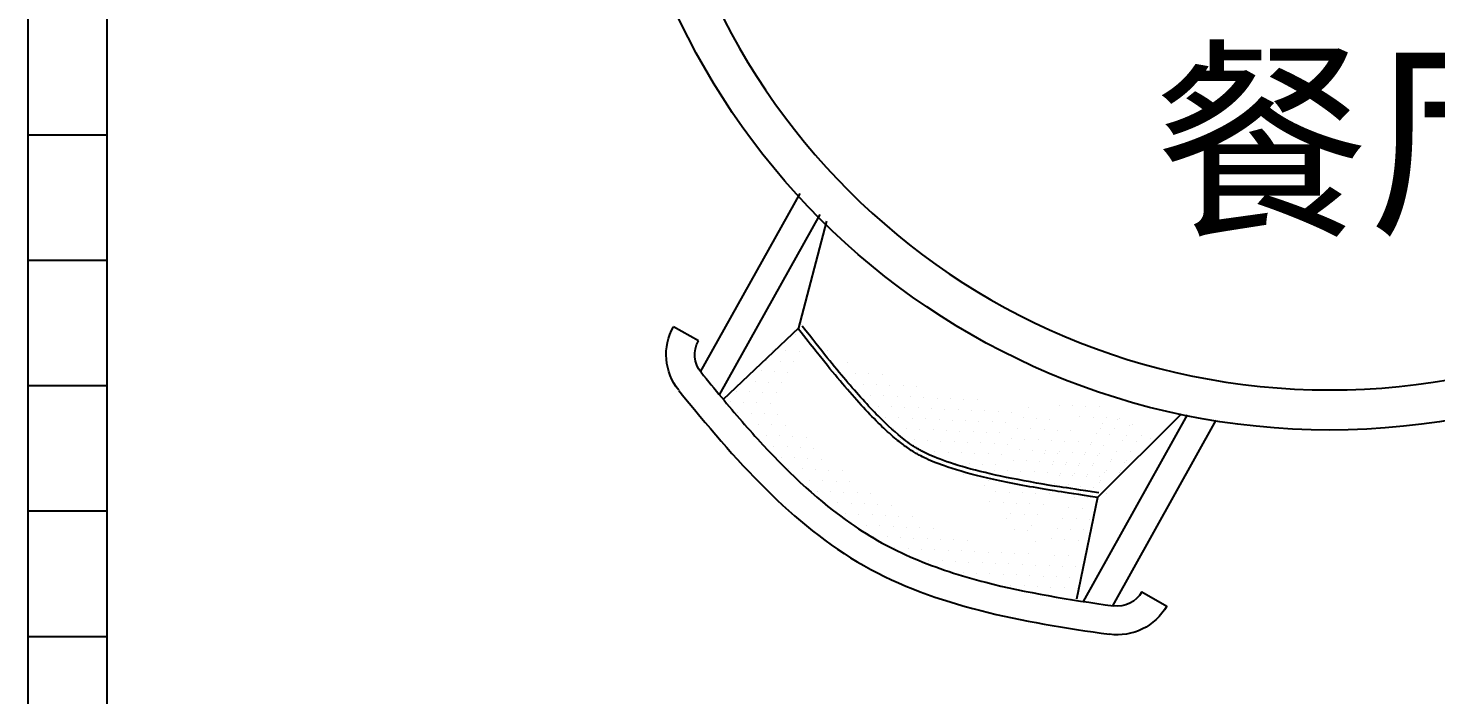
# Model space of a CAD drawing. Extents: x 3694 to 117786, y 20013 to 108631.
# Drawn here: x 67810 to 69592, y 37074 to 37918 of the extents above; entities that cross this region are included whole.
import ezdxf

# ---------------------------------------------------------------- set-up
doc = ezdxf.new("R2010")
doc.units = 0
doc.header["$LTSCALE"] = 1000
doc.header["$MEASUREMENT"] = 0
for name, color, linetype in [('PUB_TEXT', 7, 'Continuous'), ('家具', 253, 'Continuous'), ('铺地', 251, 'Continuous')]:
    doc.layers.add(name, color=color, linetype=linetype)
doc.layers.add('陈设', color=31, linetype='Continuous', lineweight=5)
doc.styles.get("Standard").update_dxf_attribs({"font": 'gbenor.shx', "bigfont": 'gbcbig.shx'})

# ---------------------------------------------------------------- blocks, each defined once
blk = doc.blocks.new('33')
at = {"layer": '家具'}
for p, q in [((-240461.1, 82711.1, 0), (-240587, 82936.9, 0)), ((-240485.1, 82681.8, 0), (-240612.3, 82910.1, 0)), ((-240458.3, 82750.2, 0), (-240426.8, 82768.1, 0)), ((-240945.6, 82420.4, 0), (-241077.2, 82656.5, 0)), ((-240982.7, 82414.9, 0), (-241113.6, 82649.7, 0)), ((-241019.4, 82432.4, 0), (-241051, 82414.5, 0))]:
    blk.add_line(p, q, dxfattribs=at)
at = {"layer": '家具', "color": 8, "linetype": 'Continuous'}
for p, q in [((-240584.8, 82765.2, 0), (-240620.7, 82901.7, 0)), ((-240589, 82770.9, 0), (-240589, 82770.9, 0)), ((-240585.1, 82766.3, 0), (-240489.8, 82676.1, 0)), ((-240581.7, 82757.7, 0), (-240581.7, 82757.7, 0)), ((-240647.6, 82723.5, 0), (-240647.6, 82723.5, 0)), ((-240621.2, 82738.2, 0), (-240621.2, 82738.2, 0)), ((-240586, 82737.1, 0), (-240586, 82737.1, 0)), ((-240578.6, 82723.9, 0), (-240578.6, 82723.9, 0)), ((-240569.1, 82737.8, 0), (-240569.1, 82737.8, 0)), ((-240561.7, 82724.6, 0), (-240561.7, 82724.6, 0)), ((-240552.2, 82738.6, 0), (-240552.2, 82738.6, 0)), ((-240544.9, 82725.4, 0), (-240544.9, 82725.4, 0)), ((-240690.9, 82708, 0), (-240690.9, 82708, 0)), ((-240674, 82708.8, 0), (-240674, 82708.8, 0)), ((-240657.2, 82709.5, 0), (-240657.2, 82709.5, 0)), ((-240571.3, 82710.7, 0), (-240571.3, 82710.7, 0)), ((-240554.4, 82711.4, 0), (-240554.4, 82711.4, 0)), ((-240537.5, 82712.2, 0), (-240537.5, 82712.2, 0)), ((-240734.2, 82692.5, 0), (-240734.2, 82692.5, 0)), ((-240717.3, 82693.3, 0), (-240717.3, 82693.3, 0)), ((-240700.4, 82694.1, 0), (-240700.4, 82694.1, 0)), ((-240683.6, 82694.8, 0), (-240683.6, 82694.8, 0)), ((-240666.7, 82695.6, 0), (-240666.7, 82695.6, 0)), ((-240649.8, 82696.3, 0), (-240649.8, 82696.3, 0)), ((-240563.9, 82697.5, 0), (-240563.9, 82697.5, 0)), ((-240547, 82698.2, 0), (-240547, 82698.2, 0)), ((-240530.1, 82699, 0), (-240530.1, 82699, 0)), ((-240513.3, 82699.7, 0), (-240513.3, 82699.7, 0)), ((-240505.9, 82686.5, 0), (-240505.9, 82686.5, 0)), ((-240914.7, 82668.9, 0), (-240914.7, 82668.9, 0)), ((-240811.3, 82675.5, 0), (-240811.3, 82675.5, 0)), ((-240794.4, 82676.3, 0), (-240794.4, 82676.3, 0)), ((-240777.5, 82677.1, 0), (-240777.5, 82677.1, 0)), ((-240760.6, 82677.8, 0), (-240760.6, 82677.8, 0)), ((-240743.7, 82678.6, 0), (-240743.7, 82678.6, 0)), ((-240726.8, 82679.3, 0), (-240726.8, 82679.3, 0)), ((-240710, 82680.1, 0), (-240710, 82680.1, 0)), ((-240693.1, 82680.9, 0), (-240693.1, 82680.9, 0)), ((-240676.2, 82681.6, 0), (-240676.2, 82681.6, 0)), ((-240659.3, 82682.4, 0), (-240659.3, 82682.4, 0)), ((-240556.5, 82684.3, 0), (-240556.5, 82684.3, 0)), ((-240549.2, 82671.1, 0), (-240549.2, 82671.1, 0)), ((-240539.7, 82685, 0), (-240539.7, 82685, 0)), ((-240532.3, 82671.8, 0), (-240532.3, 82671.8, 0)), ((-240522.8, 82685.8, 0), (-240522.8, 82685.8, 0)), ((-240515.4, 82672.6, 0), (-240515.4, 82672.6, 0)), ((-240498.5, 82673.3, 0), (-240498.5, 82673.3, 0)), ((-240963.2, 82552, 0), (-241069.6, 82658.1, 0)), ((-240991.7, 82652, 0), (-240991.7, 82652, 0)), ((-240988.1, 82651.3, 0), (-240988.1, 82651.3, 0)), ((-240974.9, 82652.7, 0), (-240974.9, 82652.7, 0)), ((-240965.3, 82666.7, 0), (-240965.3, 82666.7, 0)), ((-240958, 82653.5, 0), (-240958, 82653.5, 0)), ((-240948.5, 82667.4, 0), (-240948.5, 82667.4, 0)), ((-240941.1, 82654.2, 0), (-240941.1, 82654.2, 0)), ((-240931.6, 82668.2, 0), (-240931.6, 82668.2, 0)), ((-240903, 82651.3, 0), (-240903, 82651.3, 0)), ((-240886.1, 82652, 0), (-240886.1, 82652, 0)), ((-240876.6, 82666, 0), (-240876.6, 82666, 0)), ((-240869.3, 82652.8, 0), (-240869.3, 82652.8, 0)), ((-240854.5, 82660.1, 0), (-240854.5, 82660.1, 0)), ((-240837.7, 82660.8, 0), (-240837.7, 82660.8, 0)), ((-240820.8, 82661.6, 0), (-240820.8, 82661.6, 0)), ((-240803.9, 82662.3, 0), (-240803.9, 82662.3, 0)), ((-240787, 82663.1, 0), (-240787, 82663.1, 0)), ((-240770.1, 82663.9, 0), (-240770.1, 82663.9, 0)), ((-240762.8, 82650.7, 0), (-240762.8, 82650.7, 0)), ((-240753.2, 82664.6, 0), (-240753.2, 82664.6, 0)), ((-240745.9, 82651.4, 0), (-240745.9, 82651.4, 0)), ((-240736.4, 82665.4, 0), (-240736.4, 82665.4, 0)), ((-240729, 82652.2, 0), (-240729, 82652.2, 0)), ((-240719.5, 82666.1, 0), (-240719.5, 82666.1, 0)), ((-240712.1, 82652.9, 0), (-240712.1, 82652.9, 0)), ((-240702.6, 82666.9, 0), (-240702.6, 82666.9, 0)), ((-240695.2, 82653.7, 0), (-240695.2, 82653.7, 0)), ((-240685.7, 82667.7, 0), (-240685.7, 82667.7, 0)), ((-240558.7, 82657.1, 0), (-240558.7, 82657.1, 0)), ((-240541.8, 82657.9, 0), (-240541.8, 82657.9, 0)), ((-240524.9, 82658.6, 0), (-240524.9, 82658.6, 0)), ((-240508.1, 82659.4, 0), (-240508.1, 82659.4, 0)), ((-241008, 82644.1, 0), (-241008, 82644.1, 0)), ((-241004.3, 82643.4, 0), (-241004.3, 82643.4, 0)), ((-240984.4, 82638.8, 0), (-240984.4, 82638.8, 0)), ((-240969.1, 82645.6, 0), (-240969.1, 82645.6, 0)), ((-240967.5, 82639.5, 0), (-240967.5, 82639.5, 0)), ((-240929.4, 82636.6, 0), (-240929.4, 82636.6, 0)), ((-240912.5, 82637.3, 0), (-240912.5, 82637.3, 0)), ((-240895.7, 82638.1, 0), (-240895.7, 82638.1, 0)), ((-240878.8, 82638.8, 0), (-240878.8, 82638.8, 0)), ((-240861.9, 82639.6, 0), (-240861.9, 82639.6, 0)), ((-240847.2, 82646.9, 0), (-240847.2, 82646.9, 0)), ((-240839.8, 82633.7, 0), (-240839.8, 82633.7, 0)), ((-240830.3, 82647.6, 0), (-240830.3, 82647.6, 0)), ((-240822.9, 82634.4, 0), (-240822.9, 82634.4, 0)), ((-240813.4, 82648.4, 0), (-240813.4, 82648.4, 0)), ((-240806.1, 82635.2, 0), (-240806.1, 82635.2, 0)), ((-240796.5, 82649.1, 0), (-240796.5, 82649.1, 0)), ((-240789.2, 82635.9, 0), (-240789.2, 82635.9, 0)), ((-240779.6, 82649.9, 0), (-240779.6, 82649.9, 0)), ((-240772.3, 82636.7, 0), (-240772.3, 82636.7, 0)), ((-240755.4, 82637.5, 0), (-240755.4, 82637.5, 0)), ((-240738.5, 82638.2, 0), (-240738.5, 82638.2, 0)), ((-240721.6, 82639, 0), (-240721.6, 82639, 0)), ((-240704.8, 82639.7, 0), (-240704.8, 82639.7, 0)), ((-240568.2, 82643.1, 0), (-240568.2, 82643.1, 0)), ((-240551.3, 82643.9, 0), (-240551.3, 82643.9, 0)), ((-240534.5, 82644.7, 0), (-240534.5, 82644.7, 0)), ((-240517.6, 82645.4, 0), (-240517.6, 82645.4, 0)), ((-241029.9, 82627.1, 0), (-241029.9, 82627.1, 0)), ((-241029.9, 82627.1, 0), (-241029.9, 82627.1, 0)), ((-241018.5, 82630.1, 0), (-241018.5, 82630.1, 0)), ((-241012.7, 82622.9, 0), (-241012.7, 82622.9, 0)), ((-241012.7, 82622.9, 0), (-241012.7, 82622.9, 0)), ((-241000.6, 82630.9, 0), (-241000.6, 82630.9, 0)), ((-240994.8, 82623.7, 0), (-240994.8, 82623.7, 0)), ((-240994.8, 82623.7, 0), (-240994.8, 82623.7, 0)), ((-240978.6, 82631.6, 0), (-240978.6, 82631.6, 0)), ((-240978.6, 82631.6, 0), (-240978.6, 82631.6, 0)), ((-240971.2, 82618.4, 0), (-240971.2, 82618.4, 0)), ((-240971.2, 82618.4, 0), (-240971.2, 82618.4, 0)), ((-240961.7, 82632.4, 0), (-240961.7, 82632.4, 0)), ((-240955.8, 82621.8, 0), (-240955.8, 82621.8, 0)), ((-240954.3, 82619.2, 0), (-240954.3, 82619.2, 0)), ((-240938.9, 82622.6, 0), (-240938.9, 82622.6, 0)), ((-240922.1, 82623.4, 0), (-240922.1, 82623.4, 0)), ((-240905.2, 82624.1, 0), (-240905.2, 82624.1, 0)), ((-240888.3, 82624.9, 0), (-240888.3, 82624.9, 0)), ((-240871.4, 82625.6, 0), (-240871.4, 82625.6, 0)), ((-240854.5, 82626.4, 0), (-240854.5, 82626.4, 0)), ((-240849.3, 82619.7, 0), (-240849.3, 82619.7, 0)), ((-240832.5, 82620.5, 0), (-240832.5, 82620.5, 0)), ((-240815.6, 82621.2, 0), (-240815.6, 82621.2, 0)), ((-240798.7, 82622, 0), (-240798.7, 82622, 0)), ((-240781.8, 82622.7, 0), (-240781.8, 82622.7, 0)), ((-240764.9, 82623.5, 0), (-240764.9, 82623.5, 0)), ((-240748, 82624.3, 0), (-240748, 82624.3, 0)), ((-240731.2, 82625, 0), (-240731.2, 82625, 0)), ((-240714.3, 82625.8, 0), (-240714.3, 82625.8, 0)), ((-240594.6, 82628.4, 0), (-240594.6, 82628.4, 0)), ((-240587.3, 82615.2, 0), (-240587.3, 82615.2, 0)), ((-240577.7, 82629.2, 0), (-240577.7, 82629.2, 0)), ((-240570.4, 82616, 0), (-240570.4, 82616, 0)), ((-240560.9, 82629.9, 0), (-240560.9, 82629.9, 0)), ((-240553.5, 82616.7, 0), (-240553.5, 82616.7, 0)), ((-240544, 82630.7, 0), (-240544, 82630.7, 0)), ((-241005.3, 82609.7, 0), (-241005.3, 82609.7, 0)), ((-241005.3, 82609.7, 0), (-241005.3, 82609.7, 0)), ((-240999.5, 82599.2, 0), (-240999.5, 82599.2, 0)), ((-240987.4, 82610.5, 0), (-240987.4, 82610.5, 0)), ((-240987.4, 82610.5, 0), (-240987.4, 82610.5, 0)), ((-240981.6, 82600, 0), (-240981.6, 82600, 0)), ((-240980.1, 82597.3, 0), (-240980.1, 82597.3, 0)), ((-240980.1, 82597.3, 0), (-240980.1, 82597.3, 0)), ((-240965.4, 82607.9, 0), (-240965.4, 82607.9, 0)), ((-240963.9, 82605.2, 0), (-240963.9, 82605.2, 0)), ((-240963.9, 82605.2, 0), (-240963.9, 82605.2, 0)), ((-240948.5, 82608.6, 0), (-240948.5, 82608.6, 0)), ((-240947, 82606, 0), (-240947, 82606, 0)), ((-240931.6, 82609.4, 0), (-240931.6, 82609.4, 0)), ((-240914.7, 82610.2, 0), (-240914.7, 82610.2, 0)), ((-240913.2, 82607.5, 0), (-240913.2, 82607.5, 0)), ((-240897.8, 82610.9, 0), (-240897.8, 82610.9, 0)), ((-240896.3, 82608.3, 0), (-240896.3, 82608.3, 0)), ((-240890.5, 82597.7, 0), (-240890.5, 82597.7, 0)), ((-240880.9, 82611.7, 0), (-240880.9, 82611.7, 0)), ((-240873.6, 82598.5, 0), (-240873.6, 82598.5, 0)), ((-240864.1, 82612.4, 0), (-240864.1, 82612.4, 0)), ((-240856.7, 82599.2, 0), (-240856.7, 82599.2, 0)), ((-240842, 82606.5, 0), (-240842, 82606.5, 0)), ((-240825.1, 82607.3, 0), (-240825.1, 82607.3, 0)), ((-240808.2, 82608, 0), (-240808.2, 82608, 0)), ((-240791.3, 82608.8, 0), (-240791.3, 82608.8, 0)), ((-240774.5, 82609.5, 0), (-240774.5, 82609.5, 0)), ((-240757.6, 82610.3, 0), (-240757.6, 82610.3, 0)), ((-240740.7, 82611.1, 0), (-240740.7, 82611.1, 0)), ((-240613.7, 82600.5, 0), (-240613.7, 82600.5, 0)), ((-240604.2, 82614.5, 0), (-240604.2, 82614.5, 0)), ((-240596.8, 82601.3, 0), (-240596.8, 82601.3, 0)), ((-240579.9, 82602, 0), (-240579.9, 82602, 0)), ((-240563, 82602.8, 0), (-240563, 82602.8, 0)), ((-240998, 82596.5, 0), (-240998, 82596.5, 0)), ((-240998, 82596.5, 0), (-240998, 82596.5, 0)), ((-240992.1, 82586, 0), (-240992.1, 82586, 0)), ((-240990.6, 82583.3, 0), (-240990.6, 82583.3, 0)), ((-240990.6, 82583.3, 0), (-240990.6, 82583.3, 0)), ((-240974.2, 82586.8, 0), (-240974.2, 82586.8, 0)), ((-240972.7, 82584.1, 0), (-240972.7, 82584.1, 0)), ((-240972.7, 82584.1, 0), (-240972.7, 82584.1, 0)), ((-240958, 82594.7, 0), (-240958, 82594.7, 0)), ((-240956.5, 82592, 0), (-240956.5, 82592, 0)), ((-240956.5, 82592, 0), (-240956.5, 82592, 0)), ((-240950.6, 82581.5, 0), (-240950.6, 82581.5, 0)), ((-240941.1, 82595.4, 0), (-240941.1, 82595.4, 0)), ((-240939.6, 82592.8, 0), (-240939.6, 82592.8, 0)), ((-240933.8, 82582.2, 0), (-240933.8, 82582.2, 0)), ((-240932.3, 82579.6, 0), (-240932.3, 82579.6, 0)), ((-240924.2, 82596.2, 0), (-240924.2, 82596.2, 0)), ((-240922.7, 82593.5, 0), (-240922.7, 82593.5, 0)), ((-240916.9, 82583, 0), (-240916.9, 82583, 0)), ((-240915.4, 82580.3, 0), (-240915.4, 82580.3, 0)), ((-240907.3, 82597, 0), (-240907.3, 82597, 0)), ((-240905.9, 82594.3, 0), (-240905.9, 82594.3, 0)), ((-240900, 82583.7, 0), (-240900, 82583.7, 0)), ((-240883.1, 82584.5, 0), (-240883.1, 82584.5, 0)), ((-240866.2, 82585.3, 0), (-240866.2, 82585.3, 0)), ((-240849.3, 82586, 0), (-240849.3, 82586, 0)), ((-240834.6, 82593.3, 0), (-240834.6, 82593.3, 0)), ((-240832.5, 82586.8, 0), (-240832.5, 82586.8, 0)), ((-240827.3, 82580.1, 0), (-240827.3, 82580.1, 0)), ((-240817.7, 82594.1, 0), (-240817.7, 82594.1, 0)), ((-240800.9, 82594.8, 0), (-240800.9, 82594.8, 0)), ((-240793.5, 82581.6, 0), (-240793.5, 82581.6, 0)), ((-240784, 82595.6, 0), (-240784, 82595.6, 0)), ((-240767.1, 82596.3, 0), (-240767.1, 82596.3, 0)), ((-240640.1, 82585.8, 0), (-240640.1, 82585.8, 0)), ((-240623.2, 82586.5, 0), (-240623.2, 82586.5, 0)), ((-240606.3, 82587.3, 0), (-240606.3, 82587.3, 0)), ((-240589.4, 82588.1, 0), (-240589.4, 82588.1, 0)), ((-240572.5, 82588.8, 0), (-240572.5, 82588.8, 0)), ((-240982.2, 82570.2, 0), (-240982.2, 82570.2, 0)), ((-240982.2, 82570.2, 0), (-240982.2, 82570.2, 0)), ((-240966.9, 82573.6, 0), (-240966.9, 82573.6, 0)), ((-240966, 82578.1, 0), (-240966, 82578.1, 0)), ((-240966, 82578.1, 0), (-240966, 82578.1, 0)), ((-240965.4, 82570.9, 0), (-240965.4, 82570.9, 0)), ((-240965.4, 82570.9, 0), (-240965.4, 82570.9, 0)), ((-240958.7, 82564.9, 0), (-240958.7, 82564.9, 0)), ((-240958.7, 82564.9, 0), (-240958.7, 82564.9, 0)), ((-240949.2, 82578.8, 0), (-240949.2, 82578.8, 0)), ((-240949.2, 82578.8, 0), (-240949.2, 82578.8, 0)), ((-240941.8, 82565.6, 0), (-240941.8, 82565.6, 0)), ((-240941.8, 82565.6, 0), (-240941.8, 82565.6, 0)), ((-240926.4, 82569, 0), (-240926.4, 82569, 0)), ((-240924.9, 82566.4, 0), (-240924.9, 82566.4, 0)), ((-240909.5, 82569.8, 0), (-240909.5, 82569.8, 0)), ((-240892.6, 82570.5, 0), (-240892.6, 82570.5, 0)), ((-240825.1, 82573.6, 0), (-240825.1, 82573.6, 0)), ((-240819.9, 82566.9, 0), (-240819.9, 82566.9, 0)), ((-240649.6, 82571.8, 0), (-240649.6, 82571.8, 0)), ((-240632.7, 82572.6, 0), (-240632.7, 82572.6, 0)), ((-240615.8, 82573.3, 0), (-240615.8, 82573.3, 0)), ((-240599, 82574.1, 0), (-240599, 82574.1, 0)), ((-240974.9, 82557, 0), (-240974.9, 82557, 0)), ((-240951.3, 82551.7, 0), (-240951.3, 82551.7, 0)), ((-240951.3, 82551.7, 0), (-240951.3, 82551.7, 0)), ((-240934.4, 82552.4, 0), (-240934.4, 82552.4, 0)), ((-240934.4, 82552.4, 0), (-240934.4, 82552.4, 0)), ((-240902.1, 82556.6, 0), (-240902.1, 82556.6, 0)), ((-240885.3, 82557.3, 0), (-240885.3, 82557.3, 0)), ((-240877.9, 82544.1, 0), (-240877.9, 82544.1, 0)), ((-240868.4, 82558.1, 0), (-240868.4, 82558.1, 0)), ((-240861, 82544.9, 0), (-240861, 82544.9, 0)), ((-240851.5, 82558.9, 0), (-240851.5, 82558.9, 0)), ((-240844.1, 82545.7, 0), (-240844.1, 82545.7, 0)), ((-240834.6, 82559.6, 0), (-240834.6, 82559.6, 0)), ((-240827.3, 82546.4, 0), (-240827.3, 82546.4, 0)), ((-240676, 82557.1, 0), (-240676, 82557.1, 0)), ((-240668.6, 82543.9, 0), (-240668.6, 82543.9, 0)), ((-240659.1, 82557.9, 0), (-240659.1, 82557.9, 0)), ((-240651.8, 82544.7, 0), (-240651.8, 82544.7, 0)), ((-240642.2, 82558.6, 0), (-240642.2, 82558.6, 0)), ((-240634.9, 82545.4, 0), (-240634.9, 82545.4, 0)), ((-240625.4, 82559.4, 0), (-240625.4, 82559.4, 0)), ((-240618, 82546.2, 0), (-240618, 82546.2, 0)), ((-240608.5, 82560.1, 0), (-240608.5, 82560.1, 0)), ((-240944, 82538.4, 0), (-240944, 82538.4, 0)), ((-240944, 82538.4, 0), (-240944, 82538.4, 0)), ((-240927.1, 82539.2, 0), (-240927.1, 82539.2, 0)), ((-240927.1, 82539.2, 0), (-240927.1, 82539.2, 0)), ((-240919.7, 82526, 0), (-240919.7, 82526, 0)), ((-240894.8, 82543.4, 0), (-240894.8, 82543.4, 0)), ((-240887.4, 82530.2, 0), (-240887.4, 82530.2, 0)), ((-240870.5, 82530.9, 0), (-240870.5, 82530.9, 0)), ((-240853.7, 82531.7, 0), (-240853.7, 82531.7, 0)), ((-240728.8, 82527.7, 0), (-240728.8, 82527.7, 0)), ((-240711.9, 82528.4, 0), (-240711.9, 82528.4, 0)), ((-240702.4, 82542.4, 0), (-240702.4, 82542.4, 0)), ((-240695, 82529.2, 0), (-240695, 82529.2, 0)), ((-240685.5, 82543.1, 0), (-240685.5, 82543.1, 0)), ((-240678.2, 82529.9, 0), (-240678.2, 82529.9, 0)), ((-240661.3, 82530.7, 0), (-240661.3, 82530.7, 0)), ((-240644.4, 82531.5, 0), (-240644.4, 82531.5, 0)), ((-240953.5, 82524.5, 0), (-240953.5, 82524.5, 0)), ((-240953.5, 82524.5, 0), (-240953.5, 82524.5, 0)), ((-240946.1, 82511.3, 0), (-240946.1, 82511.3, 0)), ((-240946.1, 82511.3, 0), (-240946.1, 82511.3, 0)), ((-240936.6, 82525.2, 0), (-240936.6, 82525.2, 0)), ((-240936.6, 82525.2, 0), (-240936.6, 82525.2, 0)), ((-240929.2, 82512, 0), (-240929.2, 82512, 0)), ((-240912.4, 82512.8, 0), (-240912.4, 82512.8, 0)), ((-240880.1, 82517, 0), (-240880.1, 82517, 0)), ((-240874.9, 82510.3, 0), (-240874.9, 82510.3, 0)), ((-240858, 82511.1, 0), (-240858, 82511.1, 0)), ((-240848.5, 82525, 0), (-240848.5, 82525, 0)), ((-240755.2, 82512.9, 0), (-240755.2, 82512.9, 0)), ((-240738.3, 82513.7, 0), (-240738.3, 82513.7, 0)), ((-240721.5, 82514.5, 0), (-240721.5, 82514.5, 0)), ((-240704.6, 82515.2, 0), (-240704.6, 82515.2, 0)), ((-240687.7, 82516, 0), (-240687.7, 82516, 0)), ((-240670.8, 82516.7, 0), (-240670.8, 82516.7, 0)), ((-240653.9, 82517.5, 0), (-240653.9, 82517.5, 0)), ((-240938.8, 82498.1, 0), (-240938.8, 82498.1, 0)), ((-240938.8, 82498.1, 0), (-240938.8, 82498.1, 0)), ((-240921.9, 82498.8, 0), (-240921.9, 82498.8, 0)), ((-240905, 82499.6, 0), (-240905, 82499.6, 0)), ((-240884.4, 82496.3, 0), (-240884.4, 82496.3, 0)), ((-240798.5, 82497.5, 0), (-240798.5, 82497.5, 0)), ((-240781.6, 82498.2, 0), (-240781.6, 82498.2, 0)), ((-240764.7, 82499, 0), (-240764.7, 82499, 0)), ((-240747.9, 82499.7, 0), (-240747.9, 82499.7, 0)), ((-240731, 82500.5, 0), (-240731, 82500.5, 0)), ((-240714.1, 82501.3, 0), (-240714.1, 82501.3, 0)), ((-240697.2, 82502, 0), (-240697.2, 82502, 0)), ((-240680.3, 82502.8, 0), (-240680.3, 82502.8, 0)), ((-240926.2, 82478.2, 0), (-240926.2, 82478.2, 0)), ((-240909.3, 82479, 0), (-240909.3, 82479, 0)), ((-240875.6, 82480.5, 0), (-240875.6, 82480.5, 0)), ((-240858.7, 82481.2, 0), (-240858.7, 82481.2, 0)), ((-240841.8, 82482, 0), (-240841.8, 82482, 0)), ((-240824.9, 82482.7, 0), (-240824.9, 82482.7, 0)), ((-240808, 82483.5, 0), (-240808, 82483.5, 0)), ((-240791.1, 82484.3, 0), (-240791.1, 82484.3, 0)), ((-240774.3, 82485, 0), (-240774.3, 82485, 0)), ((-240757.4, 82485.8, 0), (-240757.4, 82485.8, 0)), ((-240750, 82472.6, 0), (-240750, 82472.6, 0)), ((-240740.5, 82486.5, 0), (-240740.5, 82486.5, 0)), ((-240723.6, 82487.3, 0), (-240723.6, 82487.3, 0)), ((-240706.7, 82488.1, 0), (-240706.7, 82488.1, 0)), ((-240935.7, 82464.2, 0), (-240935.7, 82464.2, 0)), ((-240918.8, 82465, 0), (-240918.8, 82465, 0)), ((-240902, 82465.8, 0), (-240902, 82465.8, 0)), ((-240885.1, 82466.5, 0), (-240885.1, 82466.5, 0)), ((-240868.2, 82467.3, 0), (-240868.2, 82467.3, 0)), ((-240851.3, 82468, 0), (-240851.3, 82468, 0)), ((-240844, 82454.8, 0), (-240844, 82454.8, 0)), ((-240834.4, 82468.8, 0), (-240834.4, 82468.8, 0)), ((-240827.1, 82455.6, 0), (-240827.1, 82455.6, 0)), ((-240817.5, 82469.5, 0), (-240817.5, 82469.5, 0)), ((-240810.2, 82456.3, 0), (-240810.2, 82456.3, 0)), ((-240800.7, 82470.3, 0), (-240800.7, 82470.3, 0)), ((-240793.3, 82457.1, 0), (-240793.3, 82457.1, 0)), ((-240783.8, 82471.1, 0), (-240783.8, 82471.1, 0)), ((-240766.9, 82471.8, 0), (-240766.9, 82471.8, 0)), ((-240937.9, 82437.1, 0), (-240937.9, 82437.1, 0)), ((-240928.4, 82451, 0), (-240928.4, 82451, 0)), ((-240921, 82437.8, 0), (-240921, 82437.8, 0)), ((-240911.5, 82451.8, 0), (-240911.5, 82451.8, 0)), ((-240904.1, 82438.6, 0), (-240904.1, 82438.6, 0)), ((-240894.6, 82452.6, 0), (-240894.6, 82452.6, 0)), ((-240887.2, 82439.3, 0), (-240887.2, 82439.3, 0)), ((-240877.7, 82453.3, 0), (-240877.7, 82453.3, 0)), ((-240870.4, 82440.1, 0), (-240870.4, 82440.1, 0)), ((-240860.8, 82454.1, 0), (-240860.8, 82454.1, 0)), ((-240853.5, 82440.9, 0), (-240853.5, 82440.9, 0)), ((-240836.6, 82441.6, 0), (-240836.6, 82441.6, 0)), ((-240947.4, 82423.1, 0), (-240947.4, 82423.1, 0)), ((-240930.5, 82423.9, 0), (-240930.5, 82423.9, 0))]:
    blk.add_line(p, q, dxfattribs=at)
at = {"layer": '家具', "color": 8}
blk.add_line((-240963.2, 82552, 0), (-240936.6, 82423.5, 0), dxfattribs=at)
at = {"layer": '家具'}
for centre, major_axis, start_param, end_param in [((-241257.3, 83549.2, 0), (0, 911.8), -1.570744, 4.712441), ((-241257.3, 83549.2, 0), (-0.2, 861.1), 4.712121448706391, 10.99530675588598), ((-240489.2, 82732.8, 0), (-0.1, 71.7), 4.031123, 5.226965), ((-240489.2, 82732.8, 0), (-25.1, 25.1), 3.246553, 4.442395), ((-240988.6, 82449.9, 0), (-25.1, 25.1), 1.300803, 2.496645), ((-240988.6, 82449.9, 0), (-0.2, 71.7), 2.084014, 3.279856)]:
    blk.add_ellipse(centre, major_axis=major_axis, ratio=1, start_param=start_param, end_param=end_param, dxfattribs=at)
at = {"layer": '家具', "color": 8}
for points, knots in [([(-240965.1, 82557.8, 0), (-240917, 82565.2, 0), (-240905.5, 82567, 0), (-240872.6, 82572.6, 0), (-240852.3, 82576.5, 0), (-240816.3, 82584.4, 0), (-240800.5, 82588.5, 0), (-240773.3, 82596.8, 0), (-240762.1, 82601, 0), (-240749.4, 82606.5, 0), (-240745.9, 82608.2, 0), (-240740.6, 82610.9, 0), (-240738.7, 82612, 0), (-240735.5, 82613.8, 0), (-240734.2, 82614.6, 0), (-240731.4, 82616.3, 0), (-240730, 82617.3, 0), (-240725.3, 82620.5, 0), (-240721.9, 82623, 0), (-240709, 82633, 0), (-240698.1, 82642.8, 0), (-240673.4, 82667.7, 0), (-240659.6, 82682.9, 0), (-240630.4, 82717.5, 0), (-240615, 82736.6, 0), (-240589.6, 82768.9, 0)], [1.967752, 1.967752, 1.967752, 1.967752, 3.538043, 3.538043, 6.678626, 6.678626, 9.819208, 9.819208, 12.95979, 12.95979, 14.380859, 14.380859, 15.394029, 15.394029, 16.139297, 16.139297, 16.884565, 16.884565, 18.375102, 18.375102, 21.995622, 21.995622, 25.616142, 25.616142, 29.080597, 29.080597, 29.080597, 29.080597]), ([(-240963.2, 82552, 0), (-240915.1, 82559.3, 0), (-240903, 82561.3, 0), (-240866.7, 82567.5, 0), (-240844.2, 82571.9, 0), (-240804.9, 82581, 0), (-240787.9, 82585.8, 0), (-240763, 82594.2, 0), (-240753.9, 82597.8, 0), (-240743.4, 82602.7, 0), (-240740.4, 82604.2, 0), (-240735.9, 82606.6, 0), (-240734.2, 82607.6, 0), (-240729.4, 82610.4, 0), (-240725.9, 82612.7, 0), (-240717.9, 82618.4, 0), (-240713.5, 82621.8, 0), (-240697.6, 82634.9, 0), (-240684.5, 82647.3, 0), (-240655.3, 82678.6, 0), (-240639, 82697.5, 0), (-240612.7, 82730, 0), (-240603.5, 82741.6, 0), (-240584.8, 82765.2, 0)], [1.978532, 1.978532, 1.978532, 1.978532, 3.634766, 3.634766, 7.177887, 7.177887, 10.721007, 10.721007, 13.47295, 13.47295, 14.744189, 14.744189, 15.613422, 15.613422, 17.351888, 17.351888, 19.090353, 19.090353, 23.076789, 23.076789, 27.063224, 27.063224, 29.080597, 29.080597, 29.080597, 29.080597])]:
    blk.add_open_spline(points, degree=3, knots=knots, dxfattribs=at)
at = {"layer": '家具'}
blk.add_open_spline([(-240461.6, 82710.5, 0), (-240470.2, 82699.8, 0), (-240478.8, 82689.3, 0), (-240504.7, 82658.1, 0), (-240522.1, 82638, 0), (-240575.3, 82580.5, 0), (-240611.9, 82546.3, 0), (-240664, 82510.1, 0), (-240676.8, 82502.1, 0), (-240703.4, 82487.5, 0), (-240717.2, 82480.8, 0), (-240759.9, 82462.6, 0), (-240790.2, 82452.9, 0), (-240873, 82431.5, 0), (-240927.6, 82422.7, 0), (-240983.6, 82414.8, 0)], degree=3, knots=[1.967752, 1.967752, 1.967752, 1.967752, 3.633402, 3.633402, 6.964702, 6.964702, 13.627303, 13.627303, 15.767216, 15.767216, 17.90713, 17.90713, 22.186958, 22.186958, 29.080597, 29.080597, 29.080597, 29.080597], dxfattribs=at)
blk.add_open_spline([(-240433.4, 82687.6, 0), (-240504, 82600.4, 0), (-240649.8, 82434, 0), (-240867.4, 82394.5, 0), (-240978.5, 82378.8, 0)], degree=3, dxfattribs=at)

msp = doc.modelspace()

# ---------------------------------------------------------------- linework, layer by layer
at = {"layer": '铺地'}
for p, q in [((67910.2, 37782.5), (67810.2, 37782.5)), ((67910.2, 37623.7), (67810.2, 37623.7)), ((67910.2, 37465), (67810.2, 37465)), ((67910.2, 37306.2), (67810.2, 37306.2)), ((67910.2, 37147.5), (67810.2, 37147.5))]:
    msp.add_line(p, q, dxfattribs=at)
for points in [[(67810.2, 40020.8), (71110.2, 40020.8), (71110.2, 35920.8), (67810.2, 35920.8)], [(67910.2, 39920.8), (71010.2, 39920.8), (71010.2, 36020.8), (67910.2, 36020.8)]]:
    msp.add_lwpolyline(points, close=True, dxfattribs=at)

# ---------------------------------------------------------------- block references
at = {"layer": '陈设', "xscale": -1}
msp.add_blockref('33', (-171799.8, -45228.3, 0), dxfattribs=at)

# ---------------------------------------------------------------- texts
at = {"layer": 'PUB_TEXT', "insert": (69780, 37874.6, 0), "char_height": 200, "width": 4105.676, "attachment_point": 3}
msp.add_mtext('{\\fSimSun|b0|i0|c134|p2;餐厅}', dxfattribs=at)

doc.saveas('drawing.dxf')
